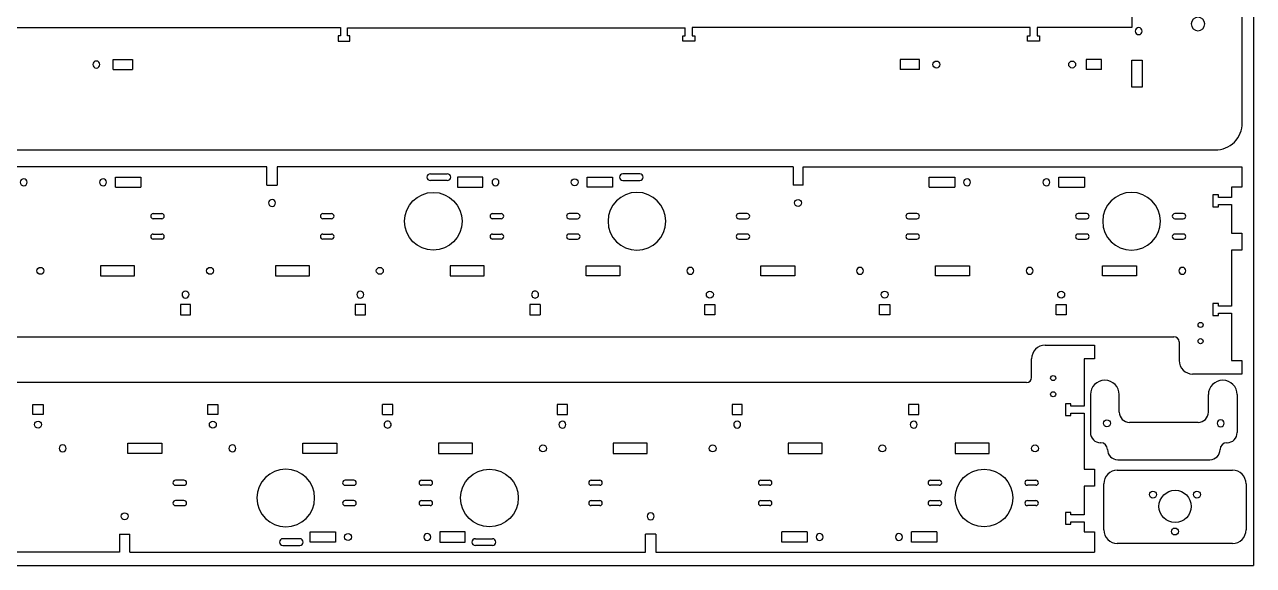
# Model space of a CAD drawing. Header units: millimetres. Extents: x -1447 to 1338, y -755 to 956.
# Drawn here: x -891 to -167, y -755 to -436 of the extents above; entities that cross this region are included whole.
import ezdxf

# ---------------------------------------------------------------- set-up
doc = ezdxf.new("R2010")
doc.units = ezdxf.units.MM
doc.linetypes.add('HIDDEN', pattern=[9.525, 6.35, -3.175])
doc.layers.get('0').update_dxf_attribs({"lineweight": 70})
doc.layers.add('Hidden', color=7, linetype='HIDDEN', lineweight=70)

msp = doc.modelspace()

# ---------------------------------------------------------------- linework, layer by layer
at = {"color": 7, "lineweight": -3}
for p, q in [((-167.18, 7), (-167.18, -755)), ((-173.72, -494.27), (-173.72, -362.27)), ((-238.77, -430.14), (-238.77, -438.19)), ((-904.29, -438.19), (-705.19, -438.19)), ((-705.19, -438.19), (-705.19, -442.99)), ((-701.09, -438.27), (-501.99, -438.27)), ((-701.09, -442.99), (-701.09, -438.27)), ((-501.99, -442.99), (-501.99, -438.27)), ((-298.79, -438.19), (-497.89, -438.19)), ((-497.89, -438.19), (-497.89, -442.99)), ((-298.79, -442.99), (-298.79, -438.19)), ((-238.77, -438.19), (-294.69, -438.19)), ((-294.69, -438.19), (-294.69, -442.99)), ((-706.64, -442.99), (-706.64, -446.19)), ((-705.19, -442.99), (-706.64, -442.99)), ((-706.64, -446.19), (-699.64, -446.19)), ((-699.64, -442.99), (-701.09, -442.99)), ((-699.64, -446.19), (-699.64, -442.99)), ((-503.44, -446.19), (-503.44, -442.99)), ((-503.44, -442.99), (-501.99, -442.99)), ((-496.44, -446.19), (-503.44, -446.19)), ((-497.89, -442.99), (-496.44, -442.99)), ((-496.44, -442.99), (-496.44, -446.19)), ((-300.24, -446.19), (-300.24, -442.99)), ((-300.24, -442.99), (-298.79, -442.99)), ((-293.24, -446.19), (-300.24, -446.19)), ((-294.69, -442.99), (-293.24, -442.99)), ((-293.24, -442.99), (-293.24, -446.19)), ((-839.09, -462.94), (-839.09, -456.94)), ((-839.09, -456.94), (-827.7, -456.94)), ((-839.09, -462.94), (-827.7, -462.94)), ((-827.7, -456.94), (-827.7, -462.94)), ((-375.39, -456.94), (-375.39, -462.94)), ((-364, -456.94), (-375.39, -456.94)), ((-364, -462.94), (-375.39, -462.94)), ((-364, -462.94), (-364, -456.94)), ((-256.62, -456.94), (-265.77, -456.94)), ((-265.77, -456.94), (-265.77, -462.94)), ((-256.62, -462.94), (-265.77, -462.94)), ((-256.62, -462.94), (-256.62, -456.94)), ((-238.76, -473.27), (-238.76, -457.27)), ((-238.76, -457.27), (-232.76, -457.27)), ((-232.76, -457.27), (-232.76, -473.27)), ((-232.76, -473.27), (-238.76, -473.27)), ((-1013.37, -510.27), (-189.72, -510.27)), ((-748.52, -520.27), (-1007, -520.27)), ((-748.52, -530.99), (-748.52, -520.27)), ((-438.5, -520.27), (-742.52, -520.27)), ((-742.52, -520.27), (-742.52, -530.99)), ((-438.5, -520.27), (-438.5, -530.99)), ((-432.5, -520.27), (-174.02, -520.27)), ((-432.5, -530.99), (-432.5, -520.27)), ((-174.02, -520.27), (-174.02, -532.27)), ((-837.79, -532.26), (-837.79, -526.26)), ((-837.79, -526.26), (-822.81, -526.26)), ((-822.81, -526.26), (-822.81, -532.26)), ((-652.23, -524.27), (-642.23, -524.27)), ((-642.23, -528.27), (-652.23, -528.27)), ((-636.23, -526.26), (-636.23, -532.26)), ((-621.25, -526.26), (-636.23, -526.26)), ((-621.25, -532.26), (-621.25, -526.26)), ((-559.77, -532.26), (-559.77, -526.26)), ((-559.77, -526.26), (-544.79, -526.26)), ((-544.79, -526.26), (-544.79, -532.26)), ((-528.79, -524.27), (-538.79, -524.27)), ((-538.79, -528.27), (-528.79, -528.27)), ((-358.21, -526.26), (-343.23, -526.26)), ((-358.21, -532.26), (-358.21, -526.26)), ((-343.23, -526.26), (-343.23, -532.26)), ((-281.77, -526.26), (-266.79, -526.26)), ((-281.77, -532.26), (-281.77, -526.26)), ((-266.79, -526.26), (-266.79, -532.26)), ((-837.79, -532.26), (-822.81, -532.26)), ((-748.52, -530.99), (-742.52, -530.99)), ((-636.23, -532.26), (-621.25, -532.26)), ((-544.79, -532.26), (-559.77, -532.26)), ((-432.5, -530.99), (-438.5, -530.99)), ((-358.21, -532.26), (-343.23, -532.26)), ((-281.77, -532.26), (-266.79, -532.26)), ((-174.02, -532.27), (-180.02, -532.27)), ((-180.02, -532.27), (-180.02, -538.22)), ((-187.82, -536.77), (-191.02, -536.77)), ((-191.02, -536.77), (-191.02, -543.77)), ((-187.82, -538.22), (-187.82, -536.77)), ((-180.02, -538.22), (-187.82, -538.22)), ((-187.82, -543.77), (-187.82, -542.32)), ((-187.82, -542.32), (-180.02, -542.32)), ((-180.02, -542.32), (-180.02, -559.27)), ((-815.51, -547.77), (-810.51, -547.77)), ((-715.51, -547.77), (-710.51, -547.77)), ((-615.51, -547.77), (-610.51, -547.77)), ((-565.51, -547.77), (-570.51, -547.77)), ((-465.51, -547.77), (-470.51, -547.77)), ((-365.51, -547.77), (-370.51, -547.77)), ((-265.51, -547.77), (-270.51, -547.77)), ((-208.51, -547.77), (-213.51, -547.77)), ((-191.02, -543.77), (-187.82, -543.77)), ((-810.51, -550.77), (-815.51, -550.77)), ((-710.51, -550.77), (-715.51, -550.77)), ((-610.51, -550.77), (-615.51, -550.77)), ((-570.51, -550.77), (-565.51, -550.77)), ((-470.51, -550.77), (-465.51, -550.77)), ((-370.51, -550.77), (-365.51, -550.77)), ((-270.51, -550.77), (-265.51, -550.77)), ((-213.51, -550.77), (-208.51, -550.77)), ((-815.51, -559.77), (-810.51, -559.77)), ((-810.51, -562.77), (-815.51, -562.77)), ((-715.51, -559.77), (-710.51, -559.77)), ((-710.51, -562.77), (-715.51, -562.77)), ((-615.51, -559.77), (-610.51, -559.77)), ((-610.51, -562.77), (-615.51, -562.77)), ((-565.51, -559.77), (-570.51, -559.77)), ((-570.51, -562.77), (-565.51, -562.77)), ((-465.51, -559.77), (-470.51, -559.77)), ((-470.51, -562.77), (-465.51, -562.77)), ((-365.51, -559.77), (-370.51, -559.77)), ((-370.51, -562.77), (-365.51, -562.77)), ((-265.51, -559.77), (-270.51, -559.77)), ((-270.51, -562.77), (-265.51, -562.77)), ((-208.51, -559.77), (-213.51, -559.77)), ((-213.51, -562.77), (-208.51, -562.77)), ((-180.02, -559.27), (-174.02, -559.27)), ((-174.02, -559.27), (-174.02, -569.27)), ((-174.02, -569.27), (-180.02, -569.27)), ((-180.02, -569.27), (-180.02, -602.22)), ((-826.54, -578.47), (-846.54, -578.47)), ((-846.54, -578.47), (-846.54, -584.47)), ((-826.54, -584.47), (-826.54, -578.47)), ((-723.52, -578.47), (-743.52, -578.47)), ((-743.52, -578.47), (-743.52, -584.47)), ((-723.52, -584.47), (-723.52, -578.47)), ((-620.52, -578.47), (-640.52, -578.47)), ((-640.52, -578.47), (-640.52, -584.47)), ((-620.52, -584.47), (-620.52, -578.47)), ((-560.5, -584.47), (-560.5, -578.47)), ((-560.5, -578.47), (-540.5, -578.47)), ((-540.5, -578.47), (-540.5, -584.47)), ((-457.5, -584.47), (-457.5, -578.47)), ((-457.5, -578.47), (-437.5, -578.47)), ((-437.5, -578.47), (-437.5, -584.47)), ((-354.49, -584.47), (-354.49, -578.47)), ((-354.49, -578.47), (-334.49, -578.47)), ((-334.49, -578.47), (-334.49, -584.47)), ((-256.07, -584.47), (-256.07, -578.47)), ((-256.07, -578.47), (-236.07, -578.47)), ((-236.07, -578.47), (-236.07, -584.47)), ((-846.54, -584.47), (-826.54, -584.47)), ((-743.52, -584.47), (-723.52, -584.47)), ((-640.52, -584.47), (-620.52, -584.47)), ((-540.5, -584.47), (-560.5, -584.47)), ((-437.5, -584.47), (-457.5, -584.47)), ((-334.49, -584.47), (-354.49, -584.47)), ((-236.07, -584.47), (-256.07, -584.47)), ((-191.02, -600.77), (-191.02, -607.77)), ((-187.82, -600.77), (-191.02, -600.77)), ((-187.82, -602.22), (-187.82, -600.77)), ((-799.52, -601.34), (-799.52, -607.34)), ((-793.52, -601.34), (-799.52, -601.34)), ((-799.52, -607.34), (-793.52, -607.34)), ((-793.52, -607.34), (-793.52, -601.34)), ((-696.52, -601.34), (-696.52, -607.34)), ((-690.52, -601.34), (-696.52, -601.34)), ((-696.52, -607.34), (-690.52, -607.34)), ((-690.52, -607.34), (-690.52, -601.34)), ((-593.52, -601.34), (-593.52, -607.34)), ((-587.5, -601.34), (-593.52, -601.34)), ((-593.52, -607.34), (-587.5, -607.34)), ((-587.5, -601.34), (-587.5, -607.34)), ((-490.5, -601.34), (-484.5, -601.34)), ((-490.5, -607.34), (-490.5, -601.34)), ((-484.5, -607.34), (-490.5, -607.34)), ((-484.5, -601.34), (-484.5, -607.34)), ((-387.5, -601.34), (-381.5, -601.34)), ((-387.5, -607.34), (-387.5, -601.34)), ((-381.5, -607.34), (-387.5, -607.34)), ((-381.5, -601.34), (-381.5, -607.34)), ((-283.49, -607.34), (-283.49, -601.34)), ((-283.49, -601.34), (-277.49, -601.34)), ((-277.49, -607.34), (-283.49, -607.34)), ((-277.49, -601.34), (-277.49, -607.34)), ((-191.02, -607.77), (-187.82, -607.77)), ((-180.02, -602.22), (-187.82, -602.22)), ((-187.82, -606.32), (-180.02, -606.32)), ((-187.82, -607.77), (-187.82, -606.32)), ((-180.02, -606.32), (-180.02, -634.27)), ((-967.03, -620.27), (-213.99, -620.27)), ((-289.88, -625.27), (-260.92, -625.27)), ((-260.92, -625.27), (-260.92, -633.27)), ((-210.99, -623.27), (-210.99, -634.27)), ((-297.88, -644.27), (-297.88, -633.27)), ((-266.92, -633.27), (-266.92, -661.22)), ((-260.92, -633.27), (-266.92, -633.27)), ((-180.02, -634.27), (-174.02, -634.27)), ((-174.02, -634.27), (-174.02, -642.27)), ((-174.02, -642.27), (-202.99, -642.27)), ((-300.88, -647.27), (-1053.93, -647.27)), ((-263.23, -654.4), (-263.23, -676.74)), ((-246.23, -664.74), (-246.23, -654.4)), ((-193.75, -664.74), (-193.75, -654.4)), ((-176.75, -654.4), (-176.75, -676.74)), ((-886.41, -666.19), (-886.41, -660.19)), ((-886.41, -660.19), (-880.41, -660.19)), ((-880.41, -666.19), (-886.41, -666.19)), ((-880.41, -660.19), (-880.41, -666.19)), ((-783.41, -666.19), (-783.41, -660.19)), ((-783.41, -660.19), (-777.41, -660.19)), ((-777.41, -666.19), (-783.41, -666.19)), ((-777.41, -660.19), (-777.41, -666.19)), ((-680.41, -666.19), (-680.41, -660.19)), ((-674.4, -660.19), (-680.41, -660.19)), ((-680.41, -666.19), (-674.4, -666.19)), ((-674.4, -666.19), (-674.4, -660.19)), ((-577.4, -660.19), (-577.4, -666.19)), ((-571.4, -660.19), (-577.4, -660.19)), ((-577.4, -666.19), (-571.4, -666.19)), ((-571.4, -666.19), (-571.4, -660.19)), ((-474.4, -660.19), (-474.4, -666.19)), ((-468.4, -660.19), (-474.4, -660.19)), ((-474.4, -666.19), (-468.4, -666.19)), ((-468.4, -666.19), (-468.4, -660.19)), ((-370.38, -660.19), (-370.38, -666.19)), ((-364.38, -660.19), (-370.38, -660.19)), ((-370.38, -666.19), (-364.38, -666.19)), ((-364.38, -666.19), (-364.38, -660.19)), ((-274.72, -659.77), (-277.92, -659.77)), ((-277.92, -659.77), (-277.92, -666.77)), ((-274.72, -661.22), (-274.72, -659.77)), ((-266.92, -661.22), (-274.72, -661.22)), ((-274.72, -665.32), (-266.92, -665.32)), ((-274.72, -666.77), (-274.72, -665.32)), ((-266.92, -665.32), (-266.92, -698.27)), ((-277.92, -666.77), (-274.72, -666.77)), ((-199.75, -670.74), (-240.23, -670.74)), ((-830.41, -683.06), (-810.41, -683.06)), ((-830.41, -689.06), (-830.41, -683.06)), ((-810.41, -683.06), (-810.41, -689.06)), ((-727.41, -683.06), (-707.41, -683.06)), ((-727.41, -689.06), (-727.41, -683.06)), ((-707.41, -683.06), (-707.41, -689.06)), ((-647.4, -683.06), (-647.4, -689.06)), ((-627.4, -683.06), (-647.4, -683.06)), ((-627.4, -689.06), (-627.4, -683.06)), ((-544.4, -683.06), (-544.4, -689.06)), ((-524.4, -683.06), (-544.4, -683.06)), ((-524.4, -689.06), (-524.4, -683.06)), ((-441.38, -683.06), (-441.38, -689.06)), ((-421.38, -683.06), (-441.38, -683.06)), ((-421.38, -689.06), (-421.38, -683.06)), ((-342.97, -683.06), (-342.97, -689.06)), ((-322.97, -683.06), (-342.97, -683.06)), ((-322.97, -689.06), (-322.97, -683.06)), ((-257.18, -682.74), (-257.23, -682.74)), ((-182.8, -682.74), (-182.75, -682.74)), ((-810.41, -689.06), (-830.41, -689.06)), ((-707.41, -689.06), (-727.41, -689.06)), ((-647.4, -689.06), (-627.4, -689.06)), ((-544.4, -689.06), (-524.4, -689.06)), ((-441.38, -689.06), (-421.38, -689.06)), ((-342.97, -689.06), (-322.97, -689.06)), ((-247.18, -692.74), (-192.8, -692.74)), ((-266.92, -698.27), (-260.92, -698.27)), ((-260.92, -698.27), (-260.92, -708.27)), ((-247.38, -698.9), (-179.52, -698.9)), ((-797.41, -704.77), (-802.41, -704.77)), ((-802.41, -707.77), (-797.41, -707.77)), ((-697.41, -704.77), (-702.41, -704.77)), ((-702.41, -707.77), (-697.41, -707.77)), ((-657.4, -704.77), (-652.4, -704.77)), ((-652.4, -707.77), (-657.4, -707.77)), ((-557.4, -704.77), (-552.4, -704.77)), ((-552.4, -707.77), (-557.4, -707.77)), ((-457.4, -704.77), (-452.4, -704.77)), ((-452.4, -707.77), (-457.4, -707.77)), ((-357.4, -704.77), (-352.4, -704.77)), ((-352.4, -707.77), (-357.4, -707.77)), ((-300.4, -704.77), (-295.4, -704.77)), ((-295.4, -707.77), (-300.4, -707.77)), ((-266.92, -708.27), (-266.92, -725.22)), ((-260.92, -708.27), (-266.92, -708.27)), ((-255.38, -734.09), (-255.38, -706.9)), ((-171.52, -706.9), (-171.52, -734.09)), ((-797.41, -716.77), (-802.41, -716.77)), ((-697.41, -716.77), (-702.41, -716.77)), ((-657.4, -716.77), (-652.4, -716.77)), ((-557.4, -716.77), (-552.4, -716.77)), ((-457.4, -716.77), (-452.4, -716.77)), ((-357.4, -716.77), (-352.4, -716.77)), ((-300.4, -716.77), (-295.4, -716.77)), ((-802.41, -719.77), (-797.41, -719.77)), ((-702.41, -719.77), (-697.41, -719.77)), ((-652.4, -719.77), (-657.4, -719.77)), ((-552.4, -719.77), (-557.4, -719.77)), ((-452.4, -719.77), (-457.4, -719.77)), ((-352.4, -719.77), (-357.4, -719.77)), ((-295.4, -719.77), (-300.4, -719.77)), ((-277.92, -723.77), (-277.92, -730.77)), ((-274.72, -723.77), (-277.92, -723.77)), ((-274.72, -725.22), (-274.72, -723.77)), ((-277.92, -730.77), (-274.72, -730.77)), ((-266.92, -725.22), (-274.72, -725.22)), ((-274.72, -729.32), (-266.92, -729.32)), ((-274.72, -730.77), (-274.72, -729.32)), ((-266.92, -729.32), (-266.92, -735.27)), ((-835.42, -736.54), (-829.42, -736.54)), ((-835.42, -736.54), (-835.42, -747.27)), ((-829.42, -747.27), (-829.42, -736.54)), ((-723.13, -741.27), (-723.13, -735.27)), ((-723.13, -735.27), (-708.14, -735.27)), ((-708.14, -735.27), (-708.14, -741.27)), ((-646.67, -735.27), (-646.67, -741.27)), ((-631.69, -735.27), (-646.67, -735.27)), ((-631.69, -741.27), (-631.69, -735.27)), ((-525.4, -747.27), (-525.4, -736.54)), ((-519.4, -736.54), (-525.4, -736.54)), ((-519.4, -736.54), (-519.4, -747.27)), ((-430.13, -735.27), (-445.11, -735.27)), ((-445.11, -741.27), (-445.11, -735.27)), ((-430.13, -735.27), (-430.13, -741.27)), ((-353.69, -735.27), (-368.67, -735.27)), ((-368.67, -741.27), (-368.67, -735.27)), ((-353.69, -735.27), (-353.69, -741.27)), ((-266.92, -735.27), (-260.92, -735.27)), ((-260.92, -735.27), (-260.92, -747.27)), ((-729.13, -739.27), (-739.13, -739.27)), ((-739.13, -743.27), (-729.13, -743.27)), ((-708.14, -741.27), (-723.13, -741.27)), ((-646.67, -741.27), (-631.69, -741.27)), ((-625.69, -739.27), (-615.69, -739.27)), ((-615.69, -743.27), (-625.69, -743.27)), ((-430.13, -741.27), (-445.11, -741.27)), ((-353.69, -741.27), (-368.67, -741.27)), ((-179.52, -742.09), (-247.38, -742.09)), ((-835.42, -747.27), (-1093.9, -747.27)), ((-829.42, -747.27), (-525.4, -747.27)), ((-519.4, -747.27), (-260.92, -747.27)), ((-1447.18, -755), (-167.18, -755))]:
    msp.add_line(p, q, dxfattribs=at)
at = {"color": 7, "lineweight": -3, "extrusion": (8.68302e-19, 5.55112e-17, -1)}
msp.add_circle((199.86, -436.06), 3.97, dxfattribs=at)
at = {"color": 7, "lineweight": -3, "extrusion": (8.54895e-19, 5.55112e-17, -1)}
msp.add_circle((234.76, -440.27), 2.05, dxfattribs=at)
at = {"color": 7, "lineweight": -3, "extrusion": (8.70346e-19, 5.55112e-17, -1)}
msp.add_circle((849.08, -459.94), 2.05, dxfattribs=at)
at = {"color": 7, "lineweight": -3}
for centre, radius in [((-354.01, -459.94), 2.05), ((-274, -459.94), 2.05), ((-567.18, -529.27), 2.05), ((-650.51, -552.27), 17), ((-435.5, -541.48), 2.05), ((-882.02, -581.47), 2.05), ((-782.02, -581.47), 2.05), ((-682.02, -581.47), 2.05), ((-487.51, -595.47), 2.05), ((-384.51, -595.47), 2.05), ((-280.48, -595.47), 2.05), ((-198.29, -613.36), 1.5), ((-198.29, -622.89), 1.5), ((-285.19, -644.65), 1.5), ((-285.19, -654.17), 1.5), ((-883.41, -672.06), 2.05), ((-780.41, -672.06), 2.05), ((-253.49, -671.26), 2.05), ((-585.9, -686.06), 2.05), ((-485.9, -686.06), 2.05), ((-385.9, -686.06), 2.05), ((-295.9, -686.06), 2.05), ((-617.4, -715.27), 17), ((-325.92, -715.27), 17), ((-226.41, -713.28), 2.05), ((-213.34, -720.22), 9.5), ((-200.49, -713.28), 2.05), ((-832.42, -726.05), 2.05), ((-700.74, -738.27), 2.05), ((-213.45, -735.02), 2.05)]:
    msp.add_circle(centre, radius, dxfattribs=at)
at = {"color": 7, "lineweight": -3, "extrusion": (-3.43641e-15, -5.71917e-18, -1)}
for centre, radius in [((891.83, -529.26), 2.05), ((845.08, -529.26), 2.05), ((613.84, -529.27), 2.05), ((335.95, -529.26), 2.05), ((289.19, -529.26), 2.05), ((530.51, -552.27), 17), ((239.02, -552.27), 17), ((745.52, -541.48), 2.05), ((499, -581.47), 2.05), ((399, -581.47), 2.05), ((299, -581.47), 2.05), ((209, -581.47), 2.05), ((796.51, -595.47), 2.05), ((693.51, -595.47), 2.05)]:
    msp.add_circle(centre, radius, dxfattribs=at)
at = {"color": 7, "lineweight": -3, "extrusion": (3.43815e-15, -5.71917e-18, -1)}
for centre, radius in [((574.41, -672.06), 2.05), ((471.41, -672.06), 2.05), ((367.38, -672.06), 2.05), ((868.91, -686.06), 2.05), ((768.91, -686.06), 2.05), ((737.41, -715.27), 17), ((522.4, -726.05), 2.05), ((654.08, -738.27), 2.05), ((422.84, -738.27), 2.05), ((376.09, -738.27), 2.05)]:
    msp.add_circle(centre, radius, dxfattribs=at)
at = {"color": 7, "lineweight": -3, "extrusion": (-1.10155e-16, -2.27764e-16, -1)}
msp.add_circle((186.49, -671.26), 2.05, dxfattribs=at)
at = {"color": 7, "lineweight": -3}
for centre, radius, start, end in [((-189.72, -494.27), 16, 270, 0.00017), ((-652.23, -526.27), 2, 90, 270), ((-642.23, -526.27), 2, 270, 90), ((-538.79, -526.27), 2, 90, 270), ((-528.79, -526.27), 2, 270, 90), ((-815.51, -549.27), 1.5, 90, 270), ((-810.51, -549.27), 1.5, 270, 90), ((-715.51, -549.27), 1.5, 90, 270), ((-710.51, -549.27), 1.5, 270, 90), ((-615.51, -549.27), 1.5, 90, 270), ((-610.51, -549.27), 1.5, 270, 90), ((-570.51, -549.27), 1.5, 90, 270), ((-565.51, -549.27), 1.5, 270, 90), ((-470.51, -549.27), 1.5, 90, 270), ((-465.51, -549.27), 1.5, 270, 90), ((-370.51, -549.27), 1.5, 90, 270), ((-365.51, -549.27), 1.5, 270, 90), ((-270.51, -549.27), 1.5, 90, 270), ((-265.51, -549.27), 1.5, 270, 90), ((-213.51, -549.27), 1.5, 90, 270), ((-208.51, -549.27), 1.5, 270, 90), ((-815.51, -561.27), 1.5, 90, 270), ((-810.51, -561.27), 1.5, 270, 90), ((-715.51, -561.27), 1.5, 90, 270), ((-710.51, -561.27), 1.5, 270, 90), ((-615.51, -561.27), 1.5, 90, 270), ((-610.51, -561.27), 1.5, 270, 90), ((-570.51, -561.27), 1.5, 90, 270), ((-565.51, -561.27), 1.5, 270, 90), ((-470.51, -561.27), 1.5, 90, 270), ((-465.51, -561.27), 1.5, 270, 90), ((-370.51, -561.27), 1.5, 90, 270), ((-365.51, -561.27), 1.5, 270, 90), ((-270.51, -561.27), 1.5, 90, 270), ((-265.51, -561.27), 1.5, 270, 90), ((-213.51, -561.27), 1.5, 90, 270), ((-208.51, -561.27), 1.5, 270, 90), ((-590.51, -595.47), 2.05, 89.89379, 270.10621), ((-590.51, -595.47), 2.05, 269.89379, 90.10621), ((-213.99, -623.27), 3, 360, 90), ((-289.88, -633.27), 8, 90, 180), ((-202.99, -634.27), 8, 180, 270), ((-300.88, -644.27), 3, 270, 0), ((-254.73, -654.4), 8.5, 0, 180), ((-185.25, -654.4), 8.5, 0, 180), ((-240.23, -664.74), 6, 180, 270), ((-199.75, -664.74), 6, 270, 0), ((-677.41, -672.06), 2.05, 89.89379, 270.10621), ((-677.4, -672.06), 2.05, 269.89379, 90.10621), ((-257.23, -676.74), 6, 180, 270), ((-182.75, -676.74), 6, 270, 0), ((-257.18, -686.74), 4, 0, 90), ((-247.18, -686.74), 6, 180, 270), ((-192.8, -686.74), 6, 270, 360), ((-182.8, -686.74), 4, 90, 180), ((-247.38, -706.9), 8, 90, 180), ((-179.52, -706.9), 8, 0, 90), ((-802.41, -706.27), 1.5, 90, 270), ((-797.41, -706.27), 1.5, 270, 90), ((-702.41, -706.27), 1.5, 90, 270), ((-697.41, -706.27), 1.5, 270, 90), ((-657.4, -706.27), 1.5, 90, 270), ((-652.4, -706.27), 1.5, 270, 90), ((-557.4, -706.27), 1.5, 90, 270), ((-552.4, -706.27), 1.5, 270, 90), ((-457.4, -706.27), 1.5, 90, 270), ((-452.4, -706.27), 1.5, 270, 90), ((-357.4, -706.27), 1.5, 90, 270), ((-352.4, -706.27), 1.5, 270, 90), ((-300.4, -706.27), 1.5, 90, 270), ((-295.4, -706.27), 1.5, 270, 90), ((-802.41, -718.27), 1.5, 90, 270), ((-797.41, -718.27), 1.5, 270, 90), ((-702.41, -718.27), 1.5, 90, 270), ((-697.41, -718.27), 1.5, 270, 90), ((-657.4, -718.27), 1.5, 90, 270), ((-652.4, -718.27), 1.5, 270, 90), ((-557.4, -718.27), 1.5, 90, 270), ((-552.4, -718.27), 1.5, 270, 90), ((-457.4, -718.27), 1.5, 90, 270), ((-452.4, -718.27), 1.5, 270, 90), ((-357.4, -718.27), 1.5, 90, 270), ((-352.4, -718.27), 1.5, 270, 90), ((-300.4, -718.27), 1.5, 90, 270), ((-295.4, -718.27), 1.5, 270, 90), ((-247.38, -734.09), 8, 180, 270), ((-179.52, -734.09), 8, 270, 0), ((-739.13, -741.27), 2, 90, 270), ((-729.13, -741.27), 2, 270, 90), ((-625.69, -741.27), 2, 90, 270), ((-615.69, -741.27), 2, 270, 90)]:
    msp.add_arc(centre, radius, start, end, dxfattribs=at)
at = {"layer": 'Hidden', "lineweight": -3}
for p, q in [((-174.02, -520.27), (-174.02, -532.27)), ((-174.02, -520.27), (-174.02, -520.27)), ((-180.02, -532.27), (-180.02, -538.22)), ((-180.02, -532.27), (-180.02, -532.27)), ((-174.02, -532.27), (-174.02, -532.27)), ((-180.02, -538.22), (-180.02, -538.22)), ((-180.02, -542.32), (-180.02, -559.27)), ((-180.02, -542.32), (-180.02, -542.32)), ((-180.02, -559.27), (-180.02, -559.27)), ((-174.02, -559.27), (-174.02, -569.27)), ((-174.02, -559.27), (-174.02, -559.27)), ((-180.02, -569.27), (-180.02, -602.22)), ((-180.02, -569.27), (-180.02, -569.27)), ((-174.02, -569.27), (-174.02, -569.27)), ((-180.02, -602.22), (-180.02, -602.22)), ((-180.02, -606.32), (-180.02, -634.27)), ((-180.02, -606.32), (-180.02, -606.32)), ((-260.92, -625.27), (-260.92, -633.27)), ((-260.92, -625.27), (-260.92, -625.27)), ((-266.92, -633.27), (-266.92, -661.22)), ((-266.92, -633.27), (-266.92, -633.27)), ((-260.92, -633.27), (-260.92, -633.27)), ((-180.02, -634.27), (-180.02, -634.27)), ((-174.02, -634.27), (-174.02, -642.27)), ((-174.02, -634.27), (-174.02, -634.27)), ((-174.02, -642.27), (-174.02, -642.27)), ((-266.92, -661.22), (-266.92, -661.22)), ((-266.92, -665.32), (-266.92, -698.27)), ((-266.92, -665.32), (-266.92, -665.32)), ((-266.92, -698.27), (-266.92, -698.27)), ((-260.92, -698.27), (-260.92, -708.27)), ((-260.92, -698.27), (-260.92, -698.27)), ((-266.92, -708.27), (-266.92, -725.22)), ((-266.92, -708.27), (-266.92, -708.27)), ((-260.92, -708.27), (-260.92, -708.27)), ((-266.92, -725.22), (-266.92, -725.22)), ((-266.92, -729.32), (-266.92, -735.27)), ((-266.92, -729.32), (-266.92, -729.32)), ((-266.92, -735.27), (-266.92, -735.27)), ((-260.92, -735.27), (-260.92, -747.27)), ((-260.92, -735.27), (-260.92, -735.27)), ((-260.92, -747.27), (-260.92, -747.27))]:
    msp.add_line(p, q, dxfattribs=at)

doc.saveas('drawing.dxf')
